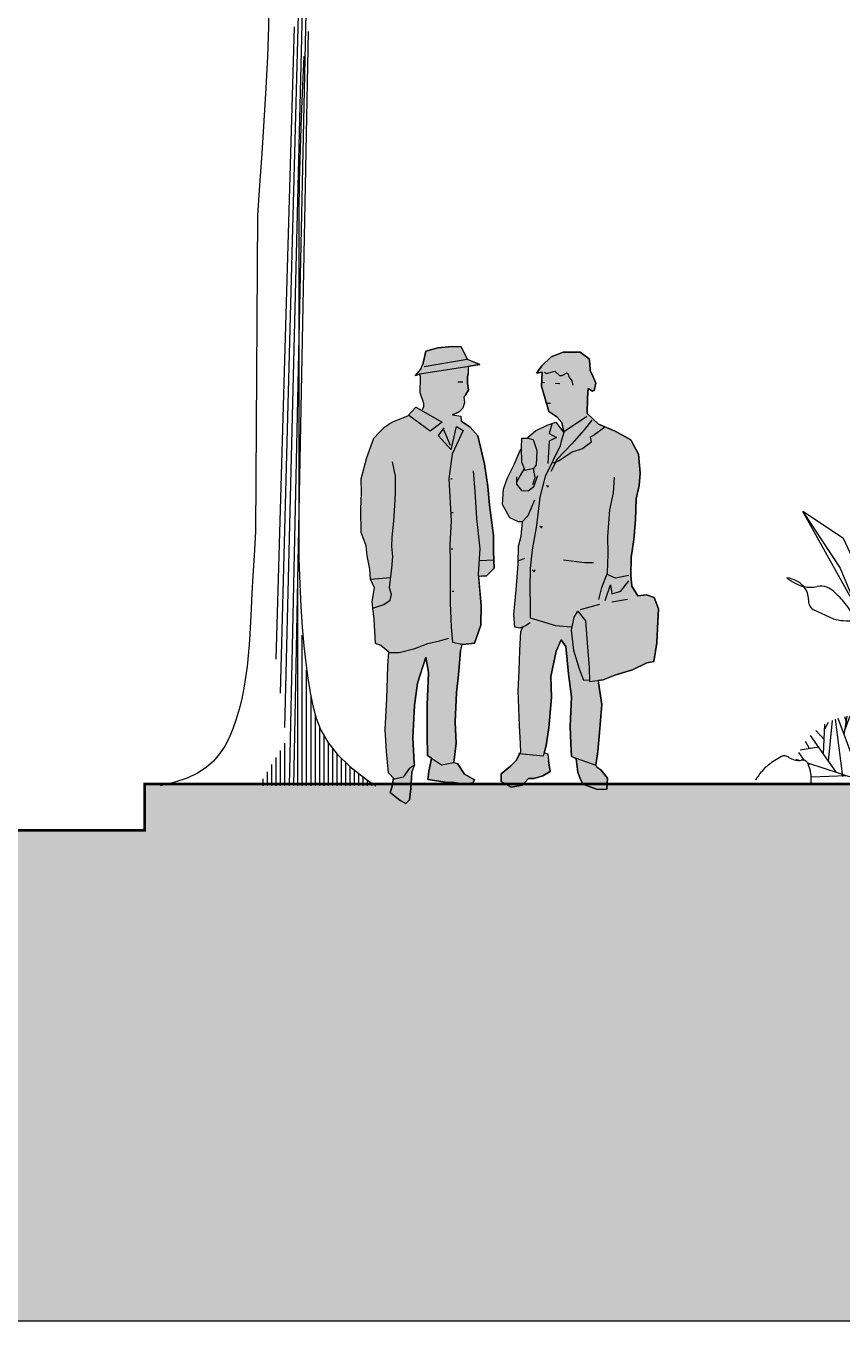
# Model space of a CAD drawing. Header units: millimetres. Extents: x 2056 to 4470, y 1400 to 3101.
# Drawn here: x 2153.127 to 2156.21, y 1437.23 to 1442.122 of the extents above; entities that cross this region are included whole.
import ezdxf

# ---------------------------------------------------------------- set-up
doc = ezdxf.new("R2010")
doc.units = ezdxf.units.MM
doc.linetypes.add('HIDDEN2', pattern=[0.1875, 0.125, -0.0625])
for name, color, linetype in [('A-254', 254, 'Continuous'), ('A-LDSP-TREE', 74, 'Continuous'), ('A-PLAN-2', 4, 'Continuous'), ('A-PLAN-5', 1, 'Continuous'), ('A-PLAN-6', 9, 'Continuous')]:
    doc.layers.add(name, color=color, linetype=linetype)
doc.layers.add('A-WALL', color=16, linetype='Continuous', lineweight=30)

# ---------------------------------------------------------------- blocks, each defined once
blk = doc.blocks.new('Arbol (46)')
at = {"color": 1}
for p, q in [((0.524, 1.1154), (0.524, 1.1154)), ((0.7906, 0.7938), (0.7802, 1.0692)), ((1.0591, 1.0755), (1.0591, 1.0755)), ((0.6882, 0.0979), (0.1778, 1.0152)), ((0.1778, 1.0152), (0.3194, 0.8005)), ((0.3313, 0.9137), (0.1778, 1.0152)), ((0.6918, 0.9976), (0.7126, 0.601)), ((0.8515, 0.1927), (1.3092, 1.0152)), ((1.3092, 1.0152), (1.0945, 0.8736)), ((1.2076, 0.8617), (1.3092, 1.0152)), ((0.4448, 0.667), (0.3313, 0.9137)), ((1.0945, 0.8736), (0.9408, 0.5785)), ((1.0397, 0.6596), (1.2076, 0.8617)), ((0.3194, 0.8005), (0.6146, 0.0838)), ((0.7197, 0.1259), (0.5904, 0.8191)), ((0.5904, 0.8191), (0.5904, 0.8191)), ((0.7524, 0.1491), (0.7906, 0.7938)), ((0.774, 0.1619), (0.8966, 0.8191)), ((0.8966, 0.8191), (0.8966, 0.8191)), ((0.1175, 0.7652), (0.1175, 0.7652)), ((0.2165, 0.6446), (0.2941, 0.6096)), ((0.6958, 0.1052), (0.4448, 0.667)), ((0.8273, 0.1855), (1.0397, 0.6596)), ((1.4093, 0.6398), (1.4093, 0.6398)), ((0.6847, 0.0946), (0.3739, 0.6026)), ((0.3739, 0.6026), (0.3739, 0.6026)), ((0.7126, 0.601), (0.7363, 0.1383)), ((0.864, 0.1955), (1.113, 0.6026)), ((1.113, 0.6026), (1.113, 0.6026)), ((0.9408, 0.5785), (0.8041, 0.1766)), ((0.2561, 0.0991), (0.2617, 0.2124)), ((0.2608, 0.1944), (0.2753, 0.2196)), ((0.2751, 0.072), (0.29, 0.2263)), ((0.3286, 0.0145), (0.3011, 0.2305)), ((0.3814, 0.0444), (0.3109, 0.2338)), ((0.3343, 0.171), (0.3449, 0.2416)), ((0.3357, 0.1855), (0.3564, 0.2431)), ((0.3452, 0.2119), (0.3361, 0.24)), ((0.3814, 0.1878), (0.3585, 0.2433)), ((0.3814, 0.0044), (0.3814, 0.2444)), ((0.3814, 0.0844), (0.4841, 0.2213)), ((0.4518, 0.1782), (0.4199, 0.2413)), ((0.4856, 0.1672), (0.5085, 0.2079)), ((0.8564, 0.194), (0.882, 0.1991)), ((0.882, 0.1991), (0.9091, 0.2024)), ((0.9091, 0.2024), (0.938, 0.204)), ((0.938, 0.204), (0.9689, 0.2038)), ((0.9689, 0.2038), (1.0019, 0.2018)), ((1.0019, 0.2018), (1.0367, 0.1974)), ((1.0367, 0.1974), (1.073, 0.1901)), ((0.3053, 0.0291), (0.2068, 0.1691)), ((0.2588, 0.1538), (0.2271, 0.1882)), ((0.3748, 0.0577), (0.5717, 0.1506)), ((0.4129, 0.1263), (0.5642, 0.1599)), ((0.4327, 0.1528), (0.5422, 0.1825)), ((0.4865, 0.0352), (0.5737, 0.1479)), ((0.5249, 0.1778), (0.5534, 0.1718)), ((0.7436, 0.1436), (0.7649, 0.157)), ((0.7649, 0.157), (0.7866, 0.1687)), ((0.7866, 0.1687), (0.809, 0.1788)), ((0.809, 0.1788), (0.8322, 0.1873)), ((0.8322, 0.1873), (0.8564, 0.194)), ((1.073, 0.1901), (1.1104, 0.1794)), ((1.1104, 0.1794), (1.1485, 0.1646)), ((1.1485, 0.1646), (1.1868, 0.1453)), ((0.1841, 0.0749), (0.1636, 0.1052)), ((0.2378, 0.1251), (0.168, 0.1142)), ((0.203, 0.1196), (0.188, 0.1465)), ((0.5395, 0.1037), (0.6007, 0.1019)), ((0.5559, 0.0611), (0.6015, 0.1)), ((0.5676, 0.1029), (0.5915, 0.1203)), ((0.6826, 0.0926), (0.7024, 0.1115)), ((0.7024, 0.1115), (0.7227, 0.1285)), ((0.7227, 0.1285), (0.7436, 0.1436)), ((1.1868, 0.1453), (1.225, 0.1208)), ((1.225, 0.1208), (1.2628, 0.0906)), ((0.1637, 0.0751), (0.1531, 0.0785)), ((0.3814, 0.0044), (0.1969, 0.0643)), ((0.2069, 0.0611), (0.1986, 0.0604)), ((0.3814, 0.0044), (0.6097, 0.0785)), ((0.6146, 0.0838), (0.653, 0.0584)), ((0.6451, 0.0484), (0.6635, 0.0716)), ((0.6635, 0.0716), (0.6826, 0.0926)), ((0.3434, 0.0167), (0.2097, 0.0111)), ((0.3814, 0.0044), (0.3783, 0.0001)), ((0.3814, 0.0044), (0.3845, 0.0001)), ((0.4351, 0.0218), (0.4555, 0.0001)), ((0.4575, 0.0291), (0.5423, 0.0001)), ((0.5071, 0.0121), (0.5142, 0.0001)), ((0.5385, 0.0014), (0.5393, 0.0001)), ((0.5775, 0.0001), (0.6186, 0.041)), ((0.6106, -0.0048), (0.6274, 0.023)), ((0.6344, 0.033), (0.612, 0.0401)), ((0.6274, 0.023), (0.6451, 0.0484))]:
    blk.add_line(p, q, dxfattribs=at)
for centre, radius, start, end in [((0.4159, 1.0398), 0.132, 17.3016, 34.9533), ((0.7191, 1.1338), 0.1959, 185.3918, 197.3016), ((0.4566, 1.0524), 0.0894, 355.8109, 17.3016), ((0.4754, 1.051), 0.0704, 312.5761, 355.8109), ((0.6524, 1.113), 0.126, 197.3016, 212.1649), ((0.6368, 1.1032), 0.1076, 212.1649, 239.322), ((1.1482, 0.9831), 0.126, 152.3016, 167.1649), ((0.9669, 1.0787), 0.0894, 310.8109, 332.3016), ((1.2101, 0.9506), 0.1959, 140.3918, 152.3016), ((0.9292, 1.0985), 0.132, 332.3016, 349.9533), ((0.5538, 0.9657), 0.0454, 132.5761, 187.205), ((0.553, 0.9619), 0.0567, 21.5755, 59.322), ((0.5138, 0.9464), 0.0988, 3.659, 21.5755), ((0.9744, 0.9487), 0.0454, 87.5761, 142.205), ((0.9793, 1.0644), 0.0704, 267.5761, 310.8109), ((1.1302, 0.9872), 0.1076, 167.1649, 194.322), ((0.6441, 0.9772), 0.1364, 187.205, 200.7402), ((0.2124, 0.9271), 0.4008, 354.7924, 3.659), ((1.2633, 0.7951), 0.3744, 155.7402, 163.8978), ((1.0463, 0.8929), 0.1364, 142.205, 155.7402), ((0.971, 0.9465), 0.0567, 336.5755, 14.322), ((0.8667, 1.0615), 0.3744, 200.7402, 208.8978), ((0.4421, 0.9062), 0.1702, 343.5513, 354.7924), ((1.0863, 0.8462), 0.1902, 163.8978, 174.9935), ((0.7056, 1.1628), 0.4008, 309.7924, 318.659), ((0.9324, 0.9633), 0.0988, 318.659, 336.5755), ((0.7054, 0.9724), 0.1902, 208.8978, 219.9935), ((0.7653, 1.0226), 0.2683, 219.9935, 229.3316), ((0.3504, 0.9332), 0.2657, 334.5604, 343.5513), ((1.1641, 0.8394), 0.2683, 174.9935, 184.3316), ((0.8076, 1.0695), 0.2657, 289.5604, 298.5513), ((0.8533, 0.9856), 0.1702, 298.5513, 309.7924), ((0.0945, 0.6352), 0.132, 62.3016, 79.9533), ((0.2424, 0.9161), 0.1959, 230.3918, 242.3016), ((0.2099, 0.8543), 0.126, 242.3016, 257.1649), ((0.1143, 0.673), 0.0894, 40.8109, 62.3016), ((0.2465, 0.6771), 0.0567, 66.5755, 104.322), ((0.2058, 0.8363), 0.1076, 257.1649, 284.322), ((0.1286, 0.6853), 0.0704, 357.5761, 40.8109), ((0.2298, 0.6385), 0.0988, 48.659, 66.5755), ((0.0303, 0.4117), 0.4008, 39.7924, 48.659), ((0.2444, 0.6804), 0.0454, 177.5761, 232.205), ((0.2075, 0.5593), 0.1702, 28.5513, 39.7924), ((0.1235, 0.5137), 0.2657, 19.5604, 28.5513), ((1.2664, 0.4876), 0.1902, 118.8978, 129.9935), ((1.1545, 0.34), 0.3148, 77.4694, 86.3671), ((1.2711, 0.5197), 0.1364, 97.205, 110.7402), ((1.2597, 0.61), 0.0454, 42.5761, 97.205), ((1.345, 0.6884), 0.0704, 222.5761, 265.8109), ((1.4277, 0.4447), 0.1959, 95.3918, 107.3016), ((1.3337, 0.7479), 0.132, 287.3016, 304.9533), ((0.3468, 0.7924), 0.1902, 253.8978, 264.9935), ((0.3537, 0.8702), 0.2683, 264.9935, 274.3316), ((1.3166, 0.4277), 0.2683, 129.9935, 139.3316), ((1.2272, 0.8426), 0.2657, 244.5604, 253.5513), ((1.2001, 0.751), 0.1702, 253.5513, 264.7924), ((1.3971, 0.527), 0.1076, 122.1649, 149.322), ((1.4069, 0.5114), 0.126, 107.3016, 122.1649), ((1.3464, 0.7073), 0.0894, 265.8109, 287.3016), ((1.4312, 1.0107), 0.4949, 240.1289, 248.1077), ((1.2403, 0.65), 0.0988, 273.659, 291.5755), ((1.2558, 0.6109), 0.0567, 291.5755, 329.322), ((1.3993, -0.3314), 0.4416, 97.4044, 106.7677), ((1.4114, -0.4241), 0.5351, 90, 97.4044), ((1.4114, 0.0211), 0.0899, 71.8744, 90), ((1.4283, 0.0729), 0.0355, 45.0192, 71.8744), ((1.2594, -0.0961), 0.2744, 35.4424, 45.0192), ((0.1482, -0.0715), 0.1635, 127.572, 140.1754), ((0.2664, -0.2252), 0.3575, 118.2849, 127.572), ((0.1079, 0.0695), 0.0228, 80.9055, 118.2849), ((0.1056, 0.0556), 0.0368, 56.7437, 80.9055), ((0.1651, 0.1464), 0.0716, 236.7437, 254.006), ((0.1625, 0.1372), 0.0621, 254.006, 278.875), ((0.1761, 0.0504), 0.0258, 59.8291, 98.875), ((0.1787, 0.0549), 0.0205, 21.8146, 59.8291), ((0.0293, -0.0049), 0.1815, 9.2366, 21.8146), ((1.3814, -0.2857), 0.4306, 121.5901, 129.1033), ((1.1789, 0.0436), 0.044, 97.9474, 121.5901), ((1.1799, 0.0366), 0.0511, 72.9926, 97.9474), ((1.2165, 0.1565), 0.0743, 252.9926, 273.6425), ((1.207, 0.3071), 0.2252, 273.6425, 286.7677), ((1.3839, -0.0075), 0.1216, 18.4466, 35.4424), ((0.1799, -0.098), 0.2049, 140.1754, 151.4313), ((0.1081, 0.0079), 0.1016, 360, 9.2366), ((0.0916, 0.0079), 0.1181, 351.4344, 0), ((1.2738, -0.1252), 0.24, 140.6917, 149.8975), ((1.2054, -0.0692), 0.1516, 129.1033, 140.6917), ((1.3463, -0.0201), 0.1612, 3.7006, 18.4466)]:
    blk.add_arc(centre, radius, start, end, dxfattribs=at)
blk = doc.blocks.new('2D-pe19')
for points in [[(-0.2818, 1.5394), (-0.2594, 1.564), (-0.2535, 1.5807), (-0.2519, 1.5821), (-0.2411, 1.6315), (-0.195, 1.6453), (-0.1415, 1.6496), (-0.1074, 1.6487), (-0.0899, 1.6132), (-0.0843, 1.6024), (-0.0368, 1.5816), (-0.082, 1.5745), (-0.081, 1.5681), (-0.081, 1.5481), (-0.0834, 1.5346), (-0.0836, 1.5116), (-0.0799, 1.4852), (-0.0896, 1.468), (-0.0973, 1.4585), (-0.0953, 1.4385), (-0.0982, 1.4253), (-0.1013, 1.4165), (-0.1149, 1.4031), (-0.1402, 1.3916), (-0.1089, 1.3862), (-0.1079, 1.3683), (-0.0734, 1.345), (-0.0451, 1.3122), (-0.0192, 1.2049), (-0.0066, 1.1206), (0, 1.0499), (0.0147, 0.9365), (0.0141, 0.8754), (0.0169, 0.8126), (-0.012, 0.7837), (-0.0311, 0.7822), (-0.0415, 0.7813), (-0.0321, 0.6712), (-0.0329, 0.5966), (-0.0565, 0.5296), (-0.1003, 0.5244), (-0.1051, 0.5254), (-0.11, 0.5015), (-0.1171, 0.4096), (-0.125, 0.3429), (-0.13, 0.2303), (-0.1268, 0.1518), (-0.1353, 0.0789), (-0.1219, 0.0749), (-0.0954, 0.0343), (-0.0575, 0.0132), (-0.0632, 0.0014), (-0.0958, -0.0039), (-0.1416, 0.0044), (-0.1591, 0.0024), (-0.2335, 0.0148), (-0.2293, 0.0451), (-0.219, 0.0945), (-0.2343, 0.1046), (-0.2358, 0.1853), (-0.2364, 0.2963), (-0.2314, 0.4185), (-0.2409, 0.4758), (-0.2719, 0.3776), (-0.2839, 0.2937), (-0.2906, 0.1724), (-0.2845, 0.0748), (-0.2837, 0.0695), (-0.2934, 0.0437), (-0.2948, 0.021), (-0.2946, 0.021), (-0.2972, -0.021), (-0.3032, -0.063), (-0.3168, -0.0763), (-0.3374, -0.0649), (-0.3758, -0.0354), (-0.3695, -0.0164), (-0.3631, 0.0196), (-0.3824, 0.0392), (-0.3895, 0.1195), (-0.3943, 0.2036), (-0.3876, 0.3208), (-0.3852, 0.3987), (-0.3847, 0.4447), (-0.3805, 0.4947), (-0.4104, 0.52), (-0.4316, 0.5275), (-0.4363, 0.6195), (-0.4416, 0.6616), (-0.4436, 0.6863), (-0.4352, 0.7384), (-0.4498, 0.7705), (-0.45, 0.7704), (-0.4519, 0.8092), (-0.4627, 0.8592), (-0.4662, 0.8974), (-0.4848, 0.9474), (-0.4862, 1.0355), (-0.4834, 1.0966), (-0.4851, 1.1499), (-0.4631, 1.2304), (-0.4377, 1.303), (-0.4184, 1.3236), (-0.3952, 1.3464), (-0.3698, 1.3635), (-0.3087, 1.3877), (-0.2784, 1.4211), (-0.2565, 1.4084), (-0.2487, 1.4218), (-0.2486, 1.4347), (-0.2617, 1.4752), (-0.2611, 1.5363), (-0.2646, 1.5449)], [(0.0483, 1.0534), (0.0522, 1.1106), (0.066, 1.1508), (0.0935, 1.206), (0.113, 1.2518), (0.1211, 1.2652), (0.121, 1.2686), (0.1213, 1.3033), (0.1439, 1.3031), (0.1483, 1.3104), (0.1732, 1.3314), (0.2177, 1.3523), (0.2464, 1.3633), (0.2495, 1.3636), (0.2786, 1.3263), (0.2798, 1.3271), (0.2733, 1.363), (0.2539, 1.3845), (0.2238, 1.4039), (0.1961, 1.4994), (0.1983, 1.5532), (0.1769, 1.5495), (0.1968, 1.5763), (0.2323, 1.6113), (0.2775, 1.6288), (0.3083, 1.6285), (0.3425, 1.6281), (0.3765, 1.6031), (0.3786, 1.5857), (0.38, 1.5594), (0.3893, 1.538), (0.4008, 1.511), (0.395, 1.4841), (0.3888, 1.4808), (0.3721, 1.4905), (0.3695, 1.4541), (0.3689, 1.3963), (0.4106, 1.3561), (0.4737, 1.3303), (0.5328, 1.2972), (0.5626, 1.2436), (0.5681, 1.1707), (0.5654, 1.1247), (0.5537, 1.075), (0.5507, 0.9948), (0.5444, 0.9203), (0.5342, 0.8531), (0.5336, 0.7847), (0.5371, 0.7443), (0.5598, 0.7076), (0.5923, 0.7112), (0.6208, 0.7014), (0.6378, 0.6592), (0.6351, 0.611), (0.631, 0.5309), (0.6202, 0.4603), (0.5938, 0.455), (0.5397, 0.4286), (0.4728, 0.4079), (0.4283, 0.391), (0.4097, 0.3885), (0.4109, 0.3799), (0.4235, 0.2974), (0.4152, 0.192), (0.4084, 0.1198), (0.4006, 0.0682), (0.4047, 0.0605), (0.4205, 0.0511), (0.4452, 0.0195), (0.4427, -0.0217), (0.4075, -0.024), (0.3525, -0.0036), (0.342, 0.0182), (0.3331, 0.042), (0.3263, 0.0919), (0.309, 0.1016), (0.3072, 0.1493), (0.3044, 0.2161), (0.3089, 0.327), (0.2985, 0.4135), (0.2874, 0.5171), (0.2703, 0.542), (0.2508, 0.4984), (0.2316, 0.4029), (0.2343, 0.3244), (0.2234, 0.2095), (0.2132, 0.1423), (0.206, 0.1145), (0.2197, 0.1109), (0.2225, 0.0851), (0.2282, 0.0447), (0.2012, 0.0281), (0.1686, 0.0183), (0.1472, 0.0185), (0.124, -0.0076), (0.0819, -0.0151), (0.044, 0.0066), (0.0442, 0.0352), (0.0787, 0.0651), (0.1002, 0.0862), (0.1138, 0.1127), (0.11, 0.1131), (0.1179, 0.1169), (0.116, 0.1494), (0.1127, 0.2179), (0.1083, 0.3486), (0.1113, 0.4248), (0.1137, 0.5016), (0.1183, 0.5739), (0.1249, 0.5904), (0.1145, 0.5857), (0.0955, 0.5898), (0.092, 0.6375), (0.1008, 0.7311), (0.1073, 0.8286), (0.1096, 0.8958), (0.1195, 0.9339), (0.1239, 0.9876), (0.1088, 0.9878), (0.0764, 1.0032)]]:
    blk.add_hatch(color=255).paths.add_polyline_path(points)
at = {"color": 250}
for p, q in [((-0.2411, 1.6315), (-0.2519, 1.5821)), ((-0.195, 1.6453), (-0.2411, 1.6315)), ((-0.1415, 1.6496), (-0.195, 1.6453)), ((-0.1074, 1.6487), (-0.1415, 1.6496)), ((-0.0899, 1.6132), (-0.1074, 1.6487)), ((0.2775, 1.6288), (0.2323, 1.6113)), ((0.3083, 1.6285), (0.2775, 1.6288)), ((0.3425, 1.6281), (0.3083, 1.6285)), ((0.3765, 1.6031), (0.3425, 1.6281)), ((-0.2649, 1.5459), (-0.0368, 1.5816)), ((-0.2594, 1.564), (-0.2535, 1.5807)), ((-0.2478, 1.5741), (-0.0843, 1.6024)), ((-0.0843, 1.6024), (-0.038, 1.5828)), ((0.1968, 1.5763), (0.1769, 1.5495)), ((0.2323, 1.6113), (0.1968, 1.5763)), ((0.3786, 1.5857), (0.3765, 1.6031)), ((0.38, 1.5594), (0.3786, 1.5857)), ((-0.2818, 1.5394), (-0.2594, 1.564)), ((-0.2637, 1.5452), (-0.2818, 1.5394)), ((-0.2611, 1.5363), (-0.2649, 1.5459)), ((-0.2617, 1.4752), (-0.2611, 1.5363)), ((-0.1199, 1.5166), (-0.1006, 1.5163)), ((-0.0836, 1.5116), (-0.0834, 1.5346)), ((-0.0834, 1.5346), (-0.081, 1.5481)), ((0.1769, 1.5495), (0.1983, 1.5532)), ((0.1983, 1.5532), (0.1961, 1.4994)), ((0.2063, 1.5528), (0.2142, 1.5478)), ((0.2142, 1.5478), (0.2458, 1.5567)), ((0.2458, 1.5567), (0.2645, 1.5399)), ((0.2645, 1.5399), (0.2734, 1.5399)), ((0.2734, 1.5399), (0.2833, 1.5458)), ((0.2833, 1.5458), (0.2902, 1.5498)), ((0.2902, 1.5498), (0.2971, 1.5468)), ((0.2971, 1.5468), (0.2991, 1.535)), ((0.2991, 1.535), (0.3109, 1.5201)), ((0.3109, 1.5201), (0.3139, 1.5043)), ((0.3893, 1.538), (0.38, 1.5594)), ((0.4008, 1.511), (0.3893, 1.538)), ((-0.2486, 1.4347), (-0.2617, 1.4752)), ((-0.0896, 1.468), (-0.0799, 1.4852)), ((-0.0799, 1.4852), (-0.0836, 1.5116)), ((0.1961, 1.4994), (0.2238, 1.4039)), ((0.1973, 1.5146), (0.2067, 1.5136)), ((0.2471, 1.5108), (0.2649, 1.5099)), ((0.3695, 1.4541), (0.3721, 1.4905)), ((0.3721, 1.4905), (0.3888, 1.4808)), ((0.3888, 1.4808), (0.395, 1.4841)), ((0.395, 1.4841), (0.4008, 1.511)), ((-0.3087, 1.3877), (-0.2784, 1.4211)), ((-0.2784, 1.4211), (-0.1786, 1.3634)), ((-0.2487, 1.4218), (-0.2486, 1.4347)), ((0.2164, 1.4375), (0.2199, 1.4363)), ((0.2199, 1.4363), (0.2304, 1.4363)), ((0.3689, 1.3963), (0.3695, 1.4541)), ((-0.3698, 1.3635), (-0.3087, 1.3877)), ((-0.2249, 1.3296), (-0.3055, 1.3892)), ((-0.1402, 1.3916), (-0.1149, 1.4031)), ((-0.1149, 1.4031), (-0.1013, 1.4165)), ((0.2238, 1.4039), (0.2539, 1.3845)), ((0.2539, 1.3845), (0.2733, 1.363)), ((0.3676, 1.3856), (0.279, 1.3265)), ((0.3861, 1.3715), (0.3571, 1.3353)), ((0.4106, 1.3561), (0.3689, 1.3963)), ((-0.4377, 1.303), (-0.4184, 1.3236)), ((-0.4184, 1.3236), (-0.3952, 1.3464)), ((-0.3952, 1.3464), (-0.3698, 1.3635)), ((-0.1786, 1.3634), (-0.2249, 1.3296)), ((-0.1732, 1.3426), (-0.1943, 1.3136)), ((-0.1741, 1.3364), (-0.1495, 1.2772)), ((-0.1454, 1.2599), (-0.125, 1.3477)), ((-0.1004, 1.3324), (-0.1417, 1.2425)), ((-0.125, 1.3477), (-0.1004, 1.3324)), ((-0.0734, 1.345), (-0.1079, 1.3683)), ((-0.0451, 1.3122), (-0.0734, 1.345)), ((0.1483, 1.3104), (0.1732, 1.3314)), ((0.1732, 1.3314), (0.2177, 1.3523)), ((0.2177, 1.3523), (0.2464, 1.3633)), ((0.2346, 1.3561), (0.2248, 1.3216)), ((0.2248, 1.3216), (0.2522, 1.3055)), ((0.2495, 1.3636), (0.279, 1.3258)), ((0.2802, 1.3248), (0.2705, 1.2919)), ((0.2733, 1.363), (0.2802, 1.3248)), ((0.3571, 1.3353), (0.3106, 1.2825)), ((0.3911, 1.3142), (0.4354, 1.346)), ((0.4737, 1.3303), (0.4106, 1.3561)), ((0.5328, 1.2972), (0.4737, 1.3303)), ((-0.4631, 1.2304), (-0.4377, 1.303)), ((-0.1943, 1.3136), (-0.1454, 1.2599)), ((-0.0192, 1.2049), (-0.0451, 1.3122)), ((0.121, 1.2686), (0.1213, 1.3033)), ((0.1213, 1.3033), (0.1443, 1.3031)), ((0.1439, 1.3031), (0.1483, 1.3104)), ((0.1443, 1.3031), (0.165, 1.299)), ((0.165, 1.299), (0.1781, 1.2568)), ((0.2248, 1.292), (0.2199, 1.2083)), ((0.2522, 1.3055), (0.2248, 1.292)), ((0.2663, 1.2751), (0.2394, 1.2198)), ((0.3106, 1.2825), (0.2546, 1.2236)), ((0.2705, 1.2919), (0.2663, 1.2751)), ((0.3486, 1.2631), (0.3853, 1.2891)), ((0.3815, 1.3082), (0.3911, 1.3142)), ((0.3853, 1.2891), (0.3815, 1.3082)), ((0.5626, 1.2436), (0.5328, 1.2972)), ((-0.4851, 1.1499), (-0.4631, 1.2304)), ((-0.1417, 1.2425), (-0.1538, 1.1506)), ((0.0935, 1.206), (0.113, 1.2518)), ((0.113, 1.2518), (0.1211, 1.2652)), ((0.1222, 1.2131), (0.121, 1.2686)), ((0.1781, 1.2568), (0.1759, 1.203)), ((0.2546, 1.2236), (0.2312, 1.1778)), ((0.2624, 1.2196), (0.312, 1.2516)), ((0.312, 1.2516), (0.3486, 1.2631)), ((0.5681, 1.1707), (0.5626, 1.2436)), ((0.5681, 1.1707), (0.5626, 1.2436)), ((-0.355, 1.1604), (-0.3673, 1.2143)), ((-0.055, 1.102), (-0.0615, 1.1806)), ((-0.0066, 1.1206), (-0.0192, 1.2049)), ((0.066, 1.1508), (0.0935, 1.206)), ((0.1287, 1.1867), (0.1148, 1.163)), ((0.1343, 1.181), (0.1222, 1.2131)), ((0.1652, 1.1886), (0.1343, 1.181)), ((0.1759, 1.203), (0.1639, 1.1863)), ((0.1715, 1.1554), (0.1652, 1.1886)), ((0.2394, 1.2198), (0.2097, 1.159)), ((0.241, 1.2102), (0.2624, 1.2196)), ((-0.4834, 1.0966), (-0.4851, 1.1499)), ((-0.3553, 1.1223), (-0.355, 1.1604)), ((-0.1538, 1.1506), (-0.1457, 0.9902)), ((-0.1471, 1.1498), (-0.1413, 1.1498)), ((0.0522, 1.1106), (0.066, 1.1508)), ((0.1148, 1.163), (0.1007, 1.1348)), ((0.1019, 1.1578), (0.1017, 1.1292)), ((0.1017, 1.1292), (0.1205, 1.106)), ((0.1634, 1.1286), (0.1715, 1.1554)), ((0.1666, 1.1207), (0.1827, 1.1626)), ((0.2097, 1.159), (0.1899, 1.0806)), ((0.4676, 1.0971), (0.4721, 1.1565)), ((0.5654, 1.1247), (0.5681, 1.1707)), ((-0.4862, 1.0355), (-0.4834, 1.0966)), ((-0.3577, 1.0494), (-0.3556, 1.0954)), ((-0.3556, 1.0954), (-0.3553, 1.1223)), ((-0.0481, 1.0005), (-0.055, 1.102)), ((0, 1.0499), (-0.0066, 1.1206)), ((0.0483, 1.0534), (0.0522, 1.1106)), ((0.1205, 1.106), (0.1457, 1.1041)), ((0.1457, 1.1041), (0.1666, 1.1207)), ((0.1899, 1.0806), (0.1776, 0.9737)), ((0.2153, 1.1242), (0.2209, 1.1185)), ((0.2209, 1.1185), (0.2209, 1.1242)), ((0.4535, 1.0322), (0.4676, 1.0971)), ((0.5537, 1.075), (0.5654, 1.1247)), ((-0.4848, 0.9474), (-0.4862, 1.0355)), ((-0.3622, 0.99), (-0.3577, 1.0494)), ((0.0147, 0.9365), (0, 1.0499)), ((0.0764, 1.0032), (0.0483, 1.0534)), ((0.146, 1.0112), (0.1706, 1.0703)), ((0.4469, 0.9324), (0.4535, 1.0322)), ((0.5507, 0.9948), (0.5537, 1.075)), ((-0.3684, 0.929), (-0.3622, 0.99)), ((-0.1457, 0.9902), (-0.1505, 0.9022)), ((-0.1432, 1.0226), (-0.1374, 1.0226)), ((-0.0357, 0.8854), (-0.0481, 1.0005)), ((0.1088, 0.9878), (0.0764, 1.0032)), ((0.1239, 0.9876), (0.1088, 0.9878)), ((0.1195, 0.9339), (0.1239, 0.9876)), ((0.1214, 0.9865), (0.146, 1.0112)), ((0.5444, 0.9203), (0.5507, 0.9948)), ((-0.4662, 0.8974), (-0.4848, 0.9474)), ((0.0141, 0.8754), (0.0147, 0.9365)), ((0.1096, 0.8958), (0.1195, 0.9339)), ((0.1776, 0.9737), (0.1611, 0.8819)), ((0.1891, 0.9707), (0.1965, 0.965)), ((0.1965, 0.965), (0.1984, 0.9725)), ((0.448, 0.8657), (0.4469, 0.9324)), ((-0.4627, 0.8592), (-0.4662, 0.8974)), ((-0.3687, 0.8948), (-0.3684, 0.929)), ((-0.3651, 0.856), (-0.3687, 0.8948)), ((-0.1505, 0.9022), (-0.1494, 0.8405)), ((-0.1452, 0.8856), (-0.1393, 0.8856)), ((-0.0422, 0.7902), (-0.0357, 0.8854)), ((0.1073, 0.8286), (0.1096, 0.8958)), ((0.1611, 0.8819), (0.1531, 0.813)), ((0.5342, 0.8531), (0.5444, 0.9203)), ((-0.4519, 0.8092), (-0.4627, 0.8592)), ((-0.3695, 0.8123), (-0.3651, 0.856)), ((-0.1494, 0.8405), (-0.1487, 0.6818)), ((-0.0377, 0.8418), (0.0154, 0.8444)), ((0.0169, 0.8126), (0.0141, 0.8754)), ((0.1312, 0.8485), (0.1066, 0.8387)), ((0.279, 0.8436), (0.3577, 0.8338)), ((0.3577, 0.8338), (0.3922, 0.8338)), ((0.4456, 0.7951), (0.448, 0.8657)), ((0.5336, 0.7847), (0.5342, 0.8531)), ((-0.45, 0.771), (-0.4519, 0.8092)), ((-0.378, 0.7378), (-0.3695, 0.8123)), ((-0.0321, 0.6712), (-0.0422, 0.7902)), ((-0.0311, 0.7822), (-0.012, 0.7837)), ((-0.012, 0.7837), (0.0169, 0.8126)), ((0.1008, 0.7311), (0.1073, 0.8286)), ((0.1531, 0.813), (0.1524, 0.7362)), ((0.161, 0.8059), (0.1685, 0.7984)), ((0.1685, 0.7984), (0.1722, 0.8078)), ((0.4238, 0.7398), (0.4456, 0.7951)), ((0.4759, 0.7746), (0.4415, 0.7894)), ((0.5252, 0.7845), (0.4759, 0.7746)), ((0.5371, 0.7443), (0.5336, 0.7847)), ((-0.4501, 0.7704), (-0.3749, 0.7769)), ((-0.4352, 0.7384), (-0.45, 0.771)), ((-0.4436, 0.6863), (-0.4352, 0.7384)), ((-0.3704, 0.7125), (-0.378, 0.7378)), ((0.1524, 0.7362), (0.1535, 0.6734)), ((0.4122, 0.6939), (0.4238, 0.7398)), ((0.4365, 0.6909), (0.4562, 0.75)), ((0.4562, 0.75), (0.4612, 0.7155)), ((0.4956, 0.7254), (0.5252, 0.7648)), ((0.5598, 0.7076), (0.5371, 0.7443)), ((-0.3994, 0.6747), (-0.3762, 0.6918)), ((-0.3762, 0.6918), (-0.3704, 0.7125)), ((-0.1413, 0.7252), (-0.1354, 0.7252)), ((0.092, 0.6375), (0.1008, 0.7311)), ((0.4612, 0.7155), (0.4956, 0.7254)), ((0.4612, 0.6859), (0.5203, 0.6958)), ((0.5923, 0.7112), (0.5598, 0.7076)), ((0.6208, 0.7014), (0.5923, 0.7112)), ((0.6378, 0.6592), (0.6208, 0.7014)), ((-0.4416, 0.6616), (-0.3994, 0.6747)), ((-0.4363, 0.6195), (-0.4416, 0.6616)), ((-0.1487, 0.6818), (-0.1456, 0.5898)), ((-0.0329, 0.5966), (-0.0321, 0.6712)), ((0.0955, 0.5898), (0.092, 0.6375)), ((0.1535, 0.6734), (0.153, 0.6251)), ((0.3196, 0.6275), (0.3332, 0.6503)), ((0.3332, 0.6503), (0.3615, 0.6136)), ((0.343, 0.6564), (0.4168, 0.6761)), ((0.6351, 0.611), (0.6378, 0.6592)), ((-0.4316, 0.5275), (-0.4363, 0.6195)), ((-0.1456, 0.5898), (-0.1406, 0.5326)), ((-0.0565, 0.5296), (-0.0329, 0.5966)), ((0.1145, 0.5857), (0.0955, 0.5898)), ((0.1353, 0.595), (0.1145, 0.5857)), ((0.1528, 0.6061), (0.1353, 0.595)), ((0.153, 0.6251), (0.2486, 0.5956)), ((0.2486, 0.5956), (0.308, 0.5911)), ((0.3096, 0.5782), (0.3196, 0.6275)), ((0.3615, 0.6136), (0.3701, 0.5143)), ((0.631, 0.5309), (0.6351, 0.611)), ((-0.1889, 0.5381), (-0.1544, 0.548)), ((0.1137, 0.5016), (0.1183, 0.5739)), ((0.2508, 0.4984), (0.2703, 0.542)), ((0.2703, 0.542), (0.2874, 0.5171)), ((0.3184, 0.5013), (0.3096, 0.5782)), ((-0.4104, 0.52), (-0.4316, 0.5275)), ((-0.3805, 0.4947), (-0.4104, 0.52)), ((-0.3847, 0.4447), (-0.3805, 0.4947)), ((-0.3809, 0.4938), (-0.3415, 0.4938)), ((-0.3415, 0.4938), (-0.2824, 0.5085)), ((-0.2824, 0.5085), (-0.2332, 0.5283)), ((-0.2332, 0.5283), (-0.1889, 0.5381)), ((-0.1406, 0.5326), (-0.1003, 0.5244)), ((-0.1171, 0.4096), (-0.11, 0.5015)), ((-0.1003, 0.5244), (-0.0565, 0.5296)), ((0.1113, 0.4248), (0.1137, 0.5016)), ((0.2316, 0.4029), (0.2508, 0.4984)), ((0.2874, 0.5171), (0.2985, 0.4135)), ((0.339, 0.4305), (0.3184, 0.5013)), ((0.3701, 0.5143), (0.3755, 0.4374)), ((0.6202, 0.4603), (0.631, 0.5309)), ((-0.3852, 0.3987), (-0.3847, 0.4447)), ((-0.2719, 0.3776), (-0.2409, 0.4758)), ((-0.2409, 0.4758), (-0.2314, 0.4185)), ((0.5397, 0.4286), (0.5938, 0.455)), ((0.5938, 0.455), (0.6202, 0.4603)), ((-0.3876, 0.3208), (-0.3852, 0.3987)), ((-0.2314, 0.4185), (-0.2364, 0.2963)), ((-0.125, 0.3429), (-0.1171, 0.4096)), ((0.1083, 0.3486), (0.1113, 0.4248)), ((0.2343, 0.3244), (0.2316, 0.4029)), ((0.2985, 0.4135), (0.3089, 0.327)), ((0.3554, 0.3883), (0.339, 0.4305)), ((0.3755, 0.4374), (0.3767, 0.3842)), ((0.4283, 0.391), (0.4728, 0.4079)), ((0.4728, 0.4079), (0.5397, 0.4286)), ((-0.2839, 0.2937), (-0.2719, 0.3776)), ((-0.13, 0.2303), (-0.125, 0.3429)), ((0.1127, 0.2179), (0.1083, 0.3486)), ((0.3784, 0.3897), (0.3554, 0.3883)), ((0.3767, 0.3842), (0.4283, 0.391)), ((0.4235, 0.2974), (0.4109, 0.3799)), ((-0.3943, 0.2036), (-0.3876, 0.3208)), ((-0.2906, 0.1724), (-0.2839, 0.2937)), ((-0.2364, 0.2963), (-0.2358, 0.1853)), ((0.2234, 0.2095), (0.2343, 0.3244)), ((0.3089, 0.327), (0.3044, 0.2161)), ((0.4152, 0.192), (0.4235, 0.2974)), ((-0.3895, 0.1195), (-0.3943, 0.2036)), ((-0.1268, 0.1518), (-0.13, 0.2303)), ((0.116, 0.1494), (0.1127, 0.2179)), ((0.2132, 0.1423), (0.2234, 0.2095)), ((0.3044, 0.2161), (0.3072, 0.1493)), ((-0.2845, 0.0748), (-0.2906, 0.1724)), ((-0.2358, 0.1853), (-0.2343, 0.1046)), ((-0.1353, 0.0789), (-0.1268, 0.1518)), ((0.1179, 0.1169), (0.116, 0.1494)), ((0.3072, 0.1493), (0.309, 0.1016)), ((0.4084, 0.1198), (0.4152, 0.192)), ((-0.3824, 0.0392), (-0.3895, 0.1195)), ((-0.2343, 0.1046), (-0.1814, 0.0698)), ((0.1139, 0.113), (0.1002, 0.0862)), ((0.11, 0.1131), (0.2033, 0.1043)), ((0.2033, 0.1043), (0.2132, 0.1423)), ((0.309, 0.1016), (0.4006, 0.0682)), ((0.4006, 0.0682), (0.4084, 0.1198)), ((-0.3021, 0.0575), (-0.3271, 0.023)), ((-0.3021, 0.0575), (-0.2837, 0.0695)), ((-0.2193, 0.0932), (-0.2293, 0.0451)), ((-0.1814, 0.0698), (-0.1353, 0.0789)), ((-0.0954, 0.0343), (-0.1219, 0.0749)), ((0.0787, 0.0651), (0.0442, 0.0352)), ((0.1002, 0.0862), (0.0787, 0.0651)), ((0.2282, 0.0447), (0.2225, 0.0851)), ((0.3263, 0.0919), (0.3331, 0.042)), ((0.4205, 0.0511), (0.4047, 0.0605)), ((0.4452, 0.0195), (0.4205, 0.0511)), ((-0.3597, 0.016), (-0.3824, 0.0392)), ((-0.3631, 0.0196), (-0.3695, -0.0164)), ((-0.3271, 0.023), (-0.3597, 0.016)), ((-0.2972, -0.021), (-0.2946, 0.021)), ((-0.295, 0.018), (-0.2934, 0.0437)), ((-0.2293, 0.0451), (-0.2335, 0.0148)), ((-0.2335, 0.0148), (-0.1591, 0.0024)), ((-0.1591, 0.0024), (-0.1416, 0.0044)), ((-0.1416, 0.0044), (-0.0958, -0.0039)), ((-0.0958, -0.0039), (-0.0632, 0.0014)), ((-0.0575, 0.0132), (-0.0954, 0.0343)), ((-0.0632, 0.0014), (-0.0575, 0.0132)), ((0.0442, 0.0352), (0.044, 0.0066)), ((0.044, 0.0066), (0.0819, -0.0151)), ((0.124, -0.0076), (0.1472, 0.0185)), ((0.1472, 0.0185), (0.1686, 0.0183)), ((0.1686, 0.0183), (0.2012, 0.0281)), ((0.2012, 0.0281), (0.2282, 0.0447)), ((0.3331, 0.042), (0.342, 0.0182)), ((0.342, 0.0182), (0.3525, -0.0036)), ((0.4427, -0.0217), (0.4452, 0.0195)), ((-0.3695, -0.0164), (-0.3758, -0.0354)), ((-0.3758, -0.0354), (-0.3374, -0.0649)), ((-0.3032, -0.063), (-0.2972, -0.021)), ((0.0819, -0.0151), (0.124, -0.0076)), ((0.3525, -0.0036), (0.4075, -0.024)), ((0.4075, -0.024), (0.4427, -0.0217)), ((-0.3374, -0.0649), (-0.3168, -0.0763)), ((-0.3168, -0.0763), (-0.3032, -0.063))]:
    blk.add_line(p, q, dxfattribs=at)
at = {"color": 255}
for points in [[(-0.2818, 1.5394), (-0.2594, 1.564), (-0.2535, 1.5807), (-0.2519, 1.5821), (-0.2411, 1.6315), (-0.195, 1.6453), (-0.1415, 1.6496), (-0.1074, 1.6487), (-0.0899, 1.6132), (-0.0843, 1.6024), (-0.0368, 1.5816), (-0.082, 1.5745), (-0.081, 1.5681), (-0.081, 1.5481), (-0.0834, 1.5346), (-0.0836, 1.5116), (-0.0799, 1.4852), (-0.0896, 1.468), (-0.0973, 1.4585), (-0.0953, 1.4385), (-0.0982, 1.4253), (-0.1013, 1.4165), (-0.1149, 1.4031), (-0.1402, 1.3916), (-0.1089, 1.3862), (-0.1079, 1.3683), (-0.0734, 1.345), (-0.0451, 1.3122), (-0.0192, 1.2049), (-0.0066, 1.1206), (0, 1.0499), (0.0147, 0.9365), (0.0141, 0.8754), (0.0169, 0.8126), (-0.012, 0.7837), (-0.0311, 0.7822), (-0.0415, 0.7813), (-0.0321, 0.6712), (-0.0329, 0.5966), (-0.0565, 0.5296), (-0.1003, 0.5244), (-0.1051, 0.5254), (-0.11, 0.5015), (-0.1171, 0.4096), (-0.125, 0.3429), (-0.13, 0.2303), (-0.1268, 0.1518), (-0.1353, 0.0789), (-0.1219, 0.0749), (-0.0954, 0.0343), (-0.0575, 0.0132), (-0.0632, 0.0014), (-0.0958, -0.0039), (-0.1416, 0.0044), (-0.1591, 0.0024), (-0.2335, 0.0148), (-0.2293, 0.0451), (-0.219, 0.0945), (-0.2343, 0.1046), (-0.2358, 0.1853), (-0.2364, 0.2963), (-0.2314, 0.4185), (-0.2409, 0.4758), (-0.2719, 0.3776), (-0.2839, 0.2937), (-0.2906, 0.1724), (-0.2845, 0.0748), (-0.2837, 0.0695), (-0.2934, 0.0437), (-0.2948, 0.021), (-0.2946, 0.021), (-0.2972, -0.021), (-0.3032, -0.063), (-0.3168, -0.0763), (-0.3374, -0.0649), (-0.3758, -0.0354), (-0.3695, -0.0164), (-0.3631, 0.0196), (-0.3824, 0.0392), (-0.3895, 0.1195), (-0.3943, 0.2036), (-0.3876, 0.3208), (-0.3852, 0.3987), (-0.3847, 0.4447), (-0.3805, 0.4947), (-0.4104, 0.52), (-0.4316, 0.5275), (-0.4363, 0.6195), (-0.4416, 0.6616), (-0.4436, 0.6863), (-0.4352, 0.7384), (-0.4498, 0.7705), (-0.45, 0.7704), (-0.4519, 0.8092), (-0.4627, 0.8592), (-0.4662, 0.8974), (-0.4848, 0.9474), (-0.4862, 1.0355), (-0.4834, 1.0966), (-0.4851, 1.1499), (-0.4631, 1.2304), (-0.4377, 1.303), (-0.4184, 1.3236), (-0.3952, 1.3464), (-0.3698, 1.3635), (-0.3087, 1.3877), (-0.2784, 1.4211), (-0.2565, 1.4084), (-0.2487, 1.4218), (-0.2486, 1.4347), (-0.2617, 1.4752), (-0.2611, 1.5363), (-0.2646, 1.5449), (-0.2818, 1.5394)], [(0.0483, 1.0534), (0.0522, 1.1106), (0.066, 1.1508), (0.0935, 1.206), (0.113, 1.2518), (0.1211, 1.2652), (0.121, 1.2686), (0.1213, 1.3033), (0.1439, 1.3031), (0.1483, 1.3104), (0.1732, 1.3314), (0.2177, 1.3523), (0.2464, 1.3633), (0.2495, 1.3636), (0.2786, 1.3263), (0.2798, 1.3271), (0.2733, 1.363), (0.2539, 1.3845), (0.2238, 1.4039), (0.1961, 1.4994), (0.1983, 1.5532), (0.1769, 1.5495), (0.1968, 1.5763), (0.2323, 1.6113), (0.2775, 1.6288), (0.3083, 1.6285), (0.3425, 1.6281), (0.3765, 1.6031), (0.3786, 1.5857), (0.38, 1.5594), (0.3893, 1.538), (0.4008, 1.511), (0.395, 1.4841), (0.3888, 1.4808), (0.3721, 1.4905), (0.3695, 1.4541), (0.3689, 1.3963), (0.4106, 1.3561), (0.4737, 1.3303), (0.5328, 1.2972), (0.5626, 1.2436), (0.5681, 1.1707), (0.5654, 1.1247), (0.5537, 1.075), (0.5507, 0.9948), (0.5444, 0.9203), (0.5342, 0.8531), (0.5336, 0.7847), (0.5371, 0.7443), (0.5598, 0.7076), (0.5923, 0.7112), (0.6208, 0.7014), (0.6378, 0.6592), (0.6351, 0.611), (0.631, 0.5309), (0.6202, 0.4603), (0.5938, 0.455), (0.5397, 0.4286), (0.4728, 0.4079), (0.4283, 0.391), (0.4097, 0.3885), (0.4109, 0.3799), (0.4235, 0.2974), (0.4152, 0.192), (0.4084, 0.1198), (0.4006, 0.0682), (0.4047, 0.0605), (0.4205, 0.0511), (0.4452, 0.0195), (0.4427, -0.0217), (0.4075, -0.024), (0.3525, -0.0036), (0.342, 0.0182), (0.3331, 0.042), (0.3263, 0.0919), (0.309, 0.1016), (0.3072, 0.1493), (0.3044, 0.2161), (0.3089, 0.327), (0.2985, 0.4135), (0.2874, 0.5171), (0.2703, 0.542), (0.2508, 0.4984), (0.2316, 0.4029), (0.2343, 0.3244), (0.2234, 0.2095), (0.2132, 0.1423), (0.206, 0.1145), (0.2197, 0.1109), (0.2225, 0.0851), (0.2282, 0.0447), (0.2012, 0.0281), (0.1686, 0.0183), (0.1472, 0.0185), (0.124, -0.0076), (0.0819, -0.0151), (0.044, 0.0066), (0.0442, 0.0352), (0.0787, 0.0651), (0.1002, 0.0862), (0.1138, 0.1127), (0.11, 0.1131), (0.1179, 0.1169), (0.116, 0.1494), (0.1127, 0.2179), (0.1083, 0.3486), (0.1113, 0.4248), (0.1137, 0.5016), (0.1183, 0.5739), (0.1249, 0.5904), (0.1145, 0.5857), (0.0955, 0.5898), (0.092, 0.6375), (0.1008, 0.7311), (0.1073, 0.8286), (0.1096, 0.8958), (0.1195, 0.9339), (0.1239, 0.9876), (0.1088, 0.9878), (0.0764, 1.0032)]]:
    blk.add_lwpolyline(points, close=True, dxfattribs=at)
blk = doc.blocks.new('TROPI')
for p, q in [((0.695, 0), (0.7933, 4.4883)), ((0.671, 0.3147), (0.7699, 4.3571)), ((0.5842, 4.2387), (0.5826, 4.0948)), ((0.6476, 0.4992), (0.7465, 4.226)), ((0.5826, 4.0948), (0.577, 3.935)), ((0.6242, 0.6836), (0.723, 4.0948)), ((0.7184, 0), (0.7979, 4.0701)), ((0.577, 3.935), (0.5686, 3.7644)), ((0.7728, 3.9368), (0.7653, 3.7778)), ((0.7653, 3.7778), (0.7586, 3.6089)), ((0.5686, 3.7644), (0.558, 3.5884)), ((0.558, 3.5884), (0.5462, 3.412)), ((0.7586, 3.6089), (0.7529, 3.435)), ((0.7529, 3.435), (0.7485, 3.2609)), ((0.5462, 3.412), (0.5341, 3.2404)), ((0.5341, 3.2404), (0.5225, 3.0789)), ((0.7485, 3.2609), (0.7459, 3.0913)), ((0.5225, 3.0789), (0.5124, 1.37)), ((0.7459, 3.0913), (0.7453, 1.3687)), ((0.5124, 1.37), (0.5043, 1.2428)), ((0.7453, 1.3687), (0.7468, 1.2218)), ((0.5043, 1.2428), (0.498, 1.1333)), ((0.7468, 1.2218), (0.7506, 1.088)), ((0.498, 1.1333), (0.4931, 1.039)), ((0.7413, 0), (0.7413, 1.0785)), ((0.7506, 1.088), (0.7562, 0.9664)), ((0.4931, 1.039), (0.4892, 0.9571)), ((0.4892, 0.9571), (0.4856, 0.8851)), ((0.7562, 0.9664), (0.7636, 0.8557)), ((0.4856, 0.8851), (0.4821, 0.8203)), ((0.7636, 0.8557), (0.7726, 0.7551)), ((0.4821, 0.8203), (0.4781, 0.7601)), ((0.7648, 0), (0.7648, 0.8123)), ((0.4732, 0.7018), (0.4669, 0.6434)), ((0.4781, 0.7601), (0.4732, 0.7018)), ((0.7726, 0.7551), (0.783, 0.6634)), ((0.4669, 0.6434), (0.4591, 0.5848)), ((0.783, 0.6634), (0.7946, 0.5796)), ((0.4591, 0.5848), (0.4495, 0.5265)), ((0.7882, 0), (0.7882, 0.6232)), ((0.7946, 0.5796), (0.8072, 0.5025)), ((0.4495, 0.5265), (0.4381, 0.4691)), ((0.8072, 0.5025), (0.8212, 0.4312)), ((0.4381, 0.4691), (0.4245, 0.4131)), ((0.8117, 0), (0.8117, 0.4796)), ((0.8212, 0.4312), (0.8394, 0.364)), ((0.4087, 0.359), (0.3905, 0.3073)), ((0.4245, 0.4131), (0.4087, 0.359)), ((0.8351, 0), (0.8351, 0.3798)), ((0.8394, 0.364), (0.8652, 0.2992)), ((0.3905, 0.3073), (0.3697, 0.2586)), ((0.8585, 0), (0.8585, 0.3159)), ((0.8652, 0.2992), (0.9019, 0.2354)), ((0.3459, 0.2132), (0.3181, 0.1714)), ((0.3697, 0.2586), (0.3459, 0.2132)), ((0.671, 0), (0.671, 0.2295)), ((0.882, 0), (0.882, 0.2701)), ((0.9019, 0.2354), (0.9529, 0.1708)), ((0.9054, 0), (0.9054, 0.231)), ((0.3181, 0.1714), (0.2852, 0.1333)), ((0.6242, 0), (0.6242, 0.1523)), ((0.6476, 0), (0.6476, 0.1909)), ((0.9288, 0), (0.9288, 0.2013)), ((0.9523, 0), (0.9523, 0.1716)), ((0.9529, 0.1708), (1.0216, 0.1038)), ((0.9757, 0), (0.9757, 0.1485)), ((0.2458, 0.0988), (0.1988, 0.0682)), ((0.2852, 0.1333), (0.2458, 0.0988)), ((0.5773, 0), (0.5773, 0.0752)), ((0.6007, 0), (0.6007, 0.1138)), ((0.9992, 0), (0.9992, 0.1257)), ((1.0216, 0.1038), (1.1113, 0.0328)), ((1.0226, -0.0011), (1.0226, 0.103)), ((1.046, 0), (1.046, 0.0844)), ((0.0771, 0.0187), (0, 0)), ((0.143, 0.0414), (0.0771, 0.0187)), ((0.1988, 0.0682), (0.143, 0.0414)), ((0.5538, 0), (0.5538, 0.0366)), ((1.0695, 0), (1.0695, 0.0659)), ((1.0929, 0), (1.0929, 0.0473)), ((1.1113, 0.0328), (1.1601, 0)), ((1.1163, 0), (1.1163, 0.0294)), ((1.1398, 0), (1.1398, 0.0136))]:
    blk.add_line(p, q)
blk = doc.blocks.new('CORTE B-B')
at = {"layer": 'A-PLAN-6'}
h = blk.add_hatch(dxfattribs=at)
h.set_pattern_fill('AR-PARQ1', color=256, scale=0.002, angle=45, style=0)
h.set_pattern_definition([(225, (-989008.8512, -1733150.052), (2e-15, -0.86210458762), [0.6096, -0.6096]), (225, (-989008.923, -1733149.98014), (2e-15, -0.86210458762), [0.6096, -0.6096]), (225, (-989008.99486, -1733149.9083), (2e-15, -0.86210458762), [0.6096, -0.6096]), (225, (-989009.0667, -1733149.83646), (2e-15, -0.86210458762), [0.6096, -0.6096]), (225, (-989009.13854, -1733149.7646), (2e-15, -0.86210458762), [0.6096, -0.6096]), (225, (-989009.2104, -1733149.6928), (2e-15, -0.86210458762), [0.6096, -0.6096]), (225, (-989009.2822, -1733149.62093), (2e-15, -0.86210458762), [0.6096, -0.6096]), (135, (-989009.2822, -1733150.48304), (-2e-15, 0.86210458762), [0.6096, -0.6096]), (135, (-989009.3541, -1733150.5549), (-2e-15, 0.86210458762), [0.6096, -0.6096]), (135, (-989009.4259, -1733150.6267), (-2e-15, 0.86210458762), [0.6096, -0.6096]), (135, (-989009.49775, -1733150.69856), (-2e-15, 0.86210458762), [0.6096, -0.6096]), (135, (-989009.5696, -1733150.7704), (-2e-15, 0.86210458762), [0.6096, -0.6096]), (135, (-989009.64144, -1733150.84225), (-2e-15, 0.86210458762), [0.6096, -0.6096]), (135, (-989009.7133, -1733150.9141), (-2e-15, 0.86210458762), [0.6096, -0.6096])])
h.paths.add_polyline_path([(-1.8786, 0), (0, 0), (0, -49.4639), (-1.8536, -49.4639), (-1.8536, -40.1966), (-2.0286, -40.1966), (-2.0286, -36.0102), (-1.8786, -36.0102)])
at = {"layer": 'A-PLAN-2'}
blk.add_lwpolyline([(-1.8786, 0), (0, 0), (0, -49.4639), (-1.8536, -49.4639), (-1.8536, -40.1966), (-2.0286, -40.1966), (-2.0286, -36.0102), (-1.8786, -36.0102), (-1.8786, 0)], dxfattribs=at)
at = {"layer": 'A-WALL', "const_width": 0.01}
blk.add_lwpolyline([(-1.8536, -43.681), (-1.8536, -40.1966), (-2.0286, -40.1966), (-2.0286, -36.0102)], dxfattribs=at)
at = {"layer": 'A-254', "rotation": 90}
blk.add_blockref('2D-pe19', (-2.0313, -38.8934), dxfattribs=at)
at = {"layer": 'A-LDSP-TREE', "color": 8, "ltscale": 35, "xscale": 0.6999999999534339, "yscale": 0.7000000001862645, "zscale": 0.7, "rotation": 90}
blk.add_blockref('TROPI', (-2.0221, -40.1361), dxfattribs=at)
at = {"layer": 'A-PLAN-5', "linetype": 'HIDDEN2', "rotation": 90}
blk.add_blockref('Arbol (46)', (-2.0427, -37.8886), dxfattribs=at)

msp = doc.modelspace()

# ---------------------------------------------------------------- block references
at = {"rotation": 270}
msp.add_blockref('CORTE B-B', (2193.7718, 1437.2303), dxfattribs=at)

doc.saveas('drawing.dxf')
